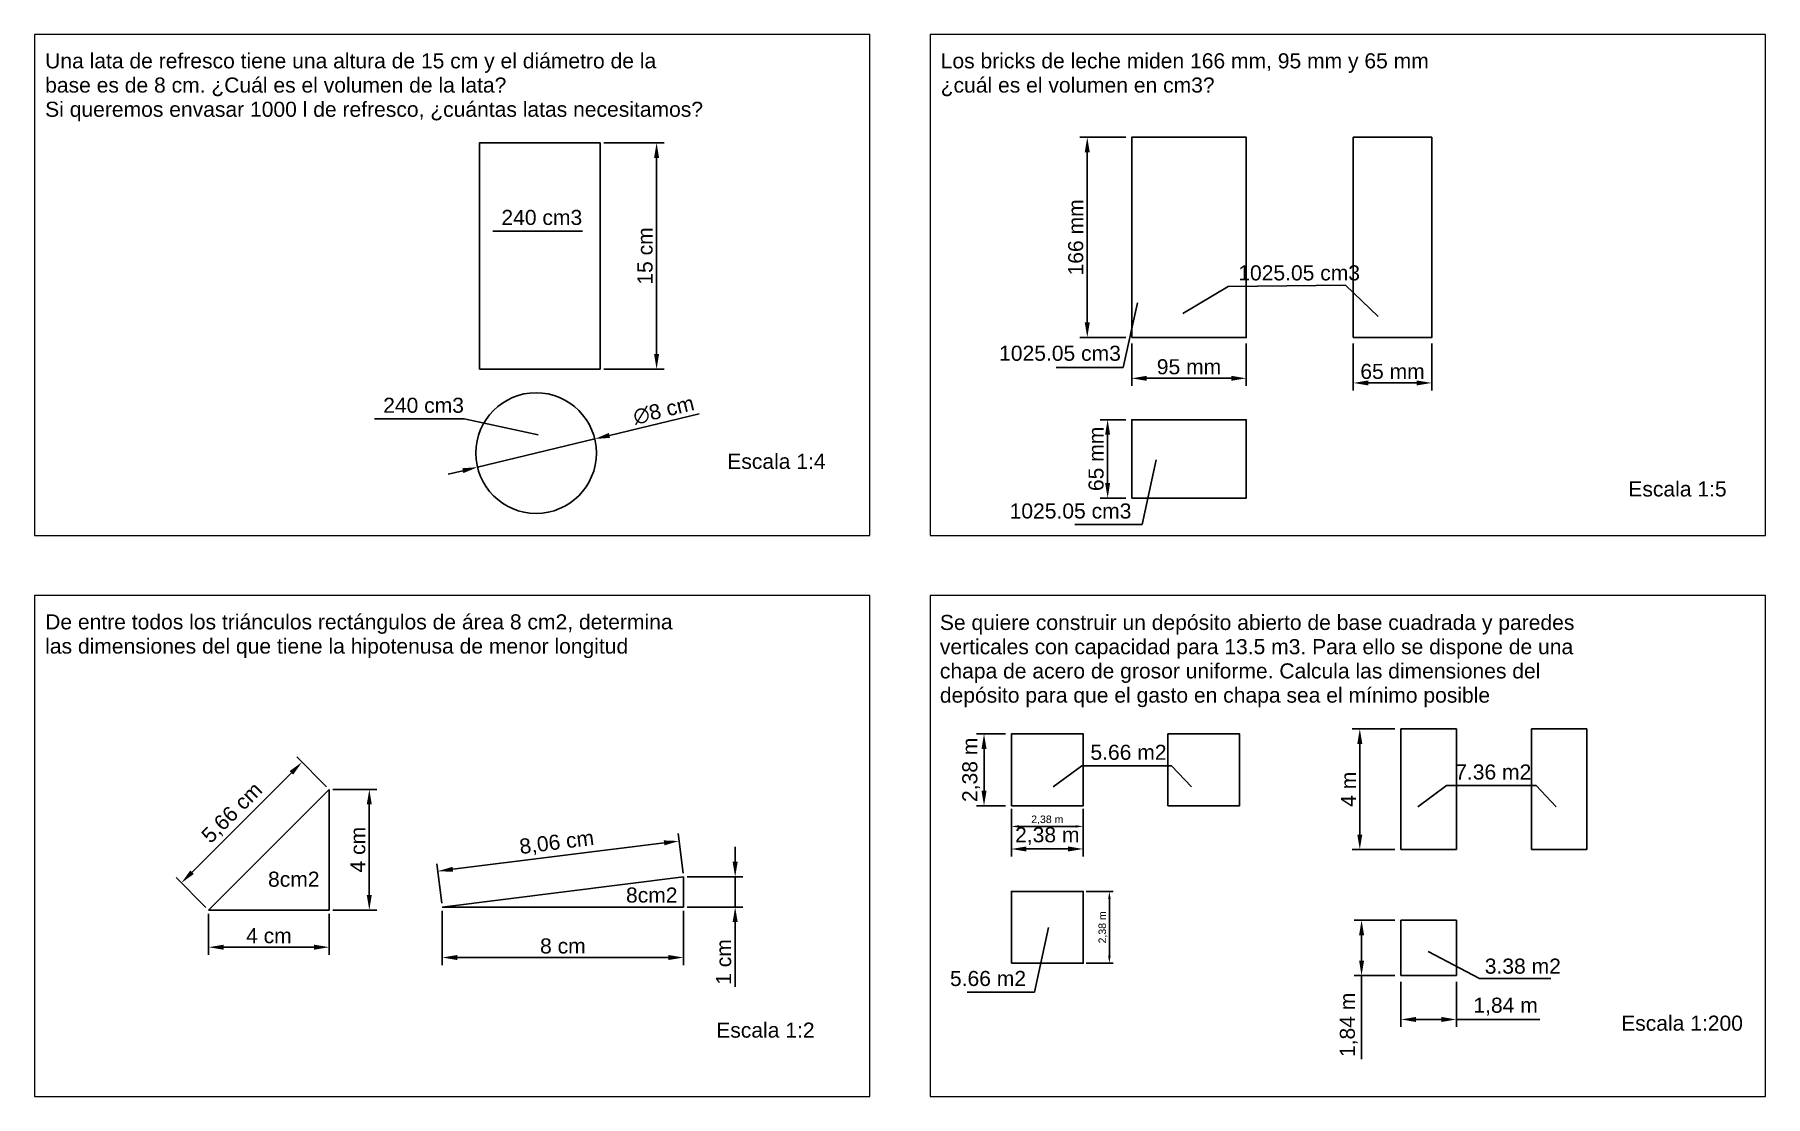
# Paper-space layout 'Presentación1' of a CAD drawing. Header units: millimetres. Extents: x 0 to 287, y 0 to 176.
# The model-space entities are those that its viewports show. They can reach past a viewport. Long polylines and large blocks are cut down to what shows.
import ezdxf

# ---------------------------------------------------------------- set-up
doc = ezdxf.new("R2010")
doc.units = ezdxf.units.MM
doc.layers.add('Cotas', color=253, linetype='Continuous')
doc.styles.add('Anotativo', font='arial.ttf')
doc.styles.get("Standard").update_dxf_attribs({"font": 'arial.ttf'})
doc.dimstyles.new('Ari_m', dxfattribs={"dimtxt": 2.5, "dimasz": 2.5, "dimexe": 1.25, "dimexo": 1, "dimtad": 1, "dimtxsty": 'Standard', "dimcen": 2.5, "dimadec": 0, "dimazin": 0, "dimtfac": 1, "dimtmove": 0, "dimatfit": 3, "dimfxl": 1, "dimarcsym": 0})
doc.dimstyles.new('Ari_m_cm', dxfattribs={"dimtxt": 2.5, "dimasz": 2.5, "dimexe": 1.25, "dimexo": 0.625, "dimtad": 1, "dimlfac": 0.1, "dimtxsty": 'Standard', "dimcen": 2.5, "dimadec": 0, "dimazin": 0, "dimtfac": 1, "dimtmove": 0, "dimatfit": 3, "dimfxl": 1, "dimarcsym": 0})
doc.dimstyles.new('Copia de Ari_m_m', dxfattribs={"dimtxt": 2.5, "dimasz": 2.5, "dimexe": 1.25, "dimexo": 1, "dimtad": 1, "dimlfac": 0.001, "dimtxsty": 'Standard', "dimcen": 2.5, "dimadec": 0, "dimazin": 0, "dimtfac": 1, "dimtmove": 0, "dimatfit": 3, "dimfxl": 1, "dimarcsym": 0})

# ---------------------------------------------------------------- blocks, each defined once
blk = doc.blocks.new('*D14')
at = {"layer": 'Cotas', "color": 0, "lineweight": -2, "transparency": 16777216}
for p, q in [((49.47, 50.89), (56.75, 50.89)), ((55.5, 48.39), (55.5, 33.39)), ((49.47, 30.89), (56.75, 30.89))]:
    blk.add_line(p, q, dxfattribs=at)
at = {"layer": 'Cotas', "color": 0, "transparency": 16777216}
for points in [[(55.08, 48.39), (55.91, 48.39), (55.5, 50.89)], [(55.08, 33.39), (55.91, 33.39), (55.5, 30.89)]]:
    blk.add_solid(points, dxfattribs=at)
at = {"layer": 'Defpoints', "color": 0, "transparency": 16777216}
for p in [(48.85, 50.89), (48.85, 30.89), (55.5, 30.89)]:
    blk.add_point(p, dxfattribs=at)
at = {"layer": 'Cotas', "color": 0, "transparency": 16777216, "insert": (53.6, 40.89), "char_height": 2.5, "attachment_point": 5, "rotation": 90}
blk.add_mtext('4 cm', dxfattribs=at)
blk = doc.blocks.new('*D26')
at = {"layer": 'Cotas', "color": 0, "lineweight": -2, "transparency": 16777216}
for p, q in [((226.57, 19.01), (226.57, 11.5)), ((235.76, 19.01), (235.76, 11.5)), ((229.07, 12.75), (233.26, 12.75)), ((235.76, 12.75), (249.58, 12.75))]:
    blk.add_line(p, q, dxfattribs=at)
at = {"layer": 'Cotas', "color": 0, "transparency": 16777216}
for points in [[(229.07, 13.17), (229.07, 12.33), (226.57, 12.75)], [(233.26, 13.17), (233.26, 12.33), (235.76, 12.75)]]:
    blk.add_solid(points, dxfattribs=at)
at = {"layer": 'Defpoints', "color": 0, "transparency": 16777216}
for p in [(226.57, 20.01), (235.76, 20.01), (235.76, 12.75)]:
    blk.add_point(p, dxfattribs=at)
at = {"layer": 'Cotas', "color": 0, "transparency": 16777216, "insert": (243.92, 14.88), "char_height": 2.5, "attachment_point": 5}
blk.add_mtext('1,84 m', dxfattribs=at)
blk = doc.blocks.new('*D2')
at = {"layer": 'Cotas', "color": 0, "lineweight": -2, "transparency": 16777216}
for p, q in [((5506.69, 3851.17), (5485.48, 3851.17)), ((5491.73, 3838.67), (5491.73, 3798.67)), ((5506.69, 3786.17), (5485.48, 3786.17))]:
    blk.add_line(p, q, dxfattribs=at)
at = {"layer": 'Cotas', "color": 0, "transparency": 16777216}
for points in [[(5489.65, 3838.67), (5493.81, 3838.67), (5491.73, 3851.17)], [(5489.65, 3798.67), (5493.81, 3798.67), (5491.73, 3786.17)]]:
    blk.add_solid(points, dxfattribs=at)
at = {"layer": 'Defpoints', "color": 0, "transparency": 16777216}
for p in [(5511.69, 3851.17), (5491.73, 3786.17), (5511.69, 3786.17)]:
    blk.add_point(p, dxfattribs=at)
at = {"layer": 'Cotas', "color": 0, "transparency": 16777216, "insert": (5482.22, 3818.67), "char_height": 12.5, "attachment_point": 5, "rotation": 90, "style": 'Anotativo'}
blk.add_mtext('65 mm', dxfattribs=at)
blk = doc.blocks.new('*D1')
at = {"layer": 'Cotas', "color": 0, "lineweight": -2, "transparency": 16777216}
for p, q in [((5695.44, 3914.26), (5695.44, 3875.37)), ((5760.44, 3914.26), (5760.44, 3875.37)), ((5707.94, 3881.62), (5747.94, 3881.62))]:
    blk.add_line(p, q, dxfattribs=at)
at = {"layer": 'Cotas', "color": 0, "transparency": 16777216}
for points in [[(5707.94, 3883.7), (5707.94, 3879.53), (5695.44, 3881.62)], [(5747.94, 3883.7), (5747.94, 3879.53), (5760.44, 3881.62)]]:
    blk.add_solid(points, dxfattribs=at)
at = {"layer": 'Defpoints', "color": 0, "transparency": 16777216}
for p in [(5695.44, 3919.26), (5760.44, 3919.26), (5760.44, 3881.62)]:
    blk.add_point(p, dxfattribs=at)
at = {"layer": 'Cotas', "color": 0, "transparency": 16777216, "insert": (5727.94, 3891.12), "char_height": 12.5, "attachment_point": 5, "style": 'Anotativo'}
blk.add_mtext('65 mm', dxfattribs=at)
blk = doc.blocks.new('*D4')
at = {"layer": 'Cotas', "color": 0, "lineweight": -2, "transparency": 16777216}
for p, q in [((12121.45, 8289.3), (12120.81, 8289.3)), ((12120.97, 8288.99), (12120.97, 5909.61)), ((12121.45, 5909.3), (12120.81, 5909.3))]:
    blk.add_line(p, q, dxfattribs=at)
at = {"layer": 'Cotas', "color": 0, "transparency": 16777216}
for points in [[(12120.92, 8288.99), (12121.02, 8288.99), (12120.97, 8289.3)], [(12120.92, 5909.61), (12121.02, 5909.61), (12120.97, 5909.3)]]:
    blk.add_solid(points, dxfattribs=at)
at = {"layer": 'Defpoints', "color": 0, "transparency": 16777216}
for p in [(12121.57, 8289.3), (12120.97, 5909.3), (12121.57, 5909.3)]:
    blk.add_point(p, dxfattribs=at)
at = {"layer": 'Cotas', "color": 0, "transparency": 16777216, "insert": (12120.73, 7099.3), "char_height": 0.312, "attachment_point": 5, "rotation": 90, "style": 'Anotativo'}
blk.add_mtext('2380 mm', dxfattribs=at)
blk = doc.blocks.new('*D3')
at = {"layer": 'Cotas', "color": 0, "lineweight": -2, "transparency": 16777216}
for p, q in [((17309.35, 13511.59), (17308.84, 13511.59)), ((17309, 13511.28), (17309, 11131.9)), ((17309.35, 11131.59), (17308.84, 11131.59))]:
    blk.add_line(p, q, dxfattribs=at)
at = {"layer": 'Cotas', "color": 0, "transparency": 16777216}
for points in [[(17308.95, 13511.28), (17309.05, 13511.28), (17309, 13511.59)], [(17308.95, 11131.9), (17309.05, 11131.9), (17309, 11131.59)]]:
    blk.add_solid(points, dxfattribs=at)
at = {"layer": 'Defpoints', "color": 0, "transparency": 16777216}
for p in [(17309.47, 13511.59), (17309, 11131.59), (17309.47, 11131.59)]:
    blk.add_point(p, dxfattribs=at)
at = {"layer": 'Cotas', "color": 0, "transparency": 16777216, "insert": (17308.76, 12321.59), "char_height": 0.312, "attachment_point": 5, "rotation": 90, "style": 'Anotativo'}
blk.add_mtext('2380 mm', dxfattribs=at)
blk = doc.blocks.new('*D5')
at = {"layer": 'Cotas', "color": 0, "lineweight": -2, "transparency": 16777216}
for p, q in [((5144.27, 4040.66), (5184.25, 4040.66)), ((5179.25, 4030.66), (5179.25, 3900.66)), ((5144.27, 3890.66), (5184.25, 3890.66))]:
    blk.add_line(p, q, dxfattribs=at)
at = {"layer": 'Cotas', "color": 0, "transparency": 16777216}
for points in [[(5177.58, 4030.66), (5180.91, 4030.66), (5179.25, 4040.66)], [(5177.58, 3900.66), (5180.91, 3900.66), (5179.25, 3890.66)]]:
    blk.add_solid(points, dxfattribs=at)
at = {"layer": 'Defpoints', "color": 0, "transparency": 16777216}
for p in [(5141.77, 4040.66), (5141.77, 3890.66), (5179.25, 3890.66)]:
    blk.add_point(p, dxfattribs=at)
at = {"layer": 'Cotas', "color": 0, "transparency": 16777216, "insert": (5171.64, 3965.66), "char_height": 10, "attachment_point": 5, "rotation": 90}
blk.add_mtext('15 cm', dxfattribs=at)
blk = doc.blocks.new('*D6')
at = {"layer": 'Cotas', "color": 0, "lineweight": -2, "transparency": 16777216}
for p, q in [((5207.5, 3861), (5147.94, 3846.67)), ((5060.43, 3825.64), (5138.21, 3844.34)), ((5050.71, 3823.3), (5040.98, 3820.96))]:
    blk.add_line(p, q, dxfattribs=at)
at = {"layer": 'Cotas', "color": 0, "transparency": 16777216}
for points in [[(5147.55, 3848.3), (5148.32, 3845.05), (5138.21, 3844.34)], [(5050.32, 3824.92), (5051.09, 3821.68), (5060.43, 3825.64)]]:
    blk.add_solid(points, dxfattribs=at)
at = {"layer": 'Defpoints', "color": 0, "transparency": 16777216}
for p in [(5138.21, 3844.34), (5060.43, 3825.64)]:
    blk.add_point(p, dxfattribs=at)
at = {"layer": 'Cotas', "color": 0, "transparency": 16777216, "insert": (5183.94, 3863.44), "char_height": 10, "attachment_point": 5, "rotation": 13.51742}
blk.add_mtext('∅8 cm', dxfattribs=at)
blk = doc.blocks.new('*D7')
at = {"layer": 'Cotas', "color": 0, "lineweight": -2, "transparency": 16777216}
for p, q in [((14601.57, 8289.3), (15495.56, 8289.3)), ((15370.56, 8039.3), (15370.56, 6159.3)), ((14601.57, 5909.3), (15495.56, 5909.3))]:
    blk.add_line(p, q, dxfattribs=at)
at = {"layer": 'Cotas', "color": 0, "transparency": 16777216}
for points in [[(15328.9, 8039.3), (15412.23, 8039.3), (15370.56, 8289.3)], [(15328.9, 6159.3), (15412.23, 6159.3), (15370.56, 5909.3)]]:
    blk.add_solid(points, dxfattribs=at)
at = {"layer": 'Defpoints', "color": 0, "transparency": 16777216}
for p in [(14501.57, 8289.3), (14501.57, 5909.3), (15370.56, 5909.3)]:
    blk.add_point(p, dxfattribs=at)
at = {"layer": 'Cotas', "color": 0, "transparency": 16777216, "insert": (15157.82, 7099.3), "char_height": 250, "attachment_point": 5, "rotation": 90}
blk.add_mtext('2,38 m', dxfattribs=at)
blk = doc.blocks.new('*D8')
at = {"layer": 'Cotas', "color": 0, "lineweight": -2, "transparency": 16777216}
for p, q in [((12121.57, 11031.59), (12121.57, 10320.11)), ((14501.57, 11031.59), (14501.57, 10320.11)), ((12371.57, 10445.11), (14251.57, 10445.11))]:
    blk.add_line(p, q, dxfattribs=at)
at = {"layer": 'Cotas', "color": 0, "transparency": 16777216}
for points in [[(12371.57, 10486.78), (12371.57, 10403.45), (12121.57, 10445.11)], [(14251.57, 10486.78), (14251.57, 10403.45), (14501.57, 10445.11)]]:
    blk.add_solid(points, dxfattribs=at)
at = {"layer": 'Defpoints', "color": 0, "transparency": 16777216}
for p in [(12121.57, 11131.59), (14501.57, 11131.59), (14501.57, 10445.11)]:
    blk.add_point(p, dxfattribs=at)
at = {"layer": 'Cotas', "color": 0, "transparency": 16777216, "insert": (13311.57, 10657.85), "char_height": 250, "attachment_point": 5}
blk.add_mtext('2,38 m', dxfattribs=at)
blk = doc.blocks.new('*D9')
at = {"layer": 'Cotas', "color": 0, "lineweight": -2, "transparency": 16777216}
for p, q in [((5506.69, 4085.26), (5468.6, 4085.26)), ((5474.85, 4072.76), (5474.85, 3931.76)), ((5506.69, 3919.26), (5468.6, 3919.26))]:
    blk.add_line(p, q, dxfattribs=at)
at = {"layer": 'Cotas', "color": 0, "transparency": 16777216}
for points in [[(5472.76, 4072.76), (5476.93, 4072.76), (5474.85, 4085.26)], [(5472.76, 3931.76), (5476.93, 3931.76), (5474.85, 3919.26)]]:
    blk.add_solid(points, dxfattribs=at)
at = {"layer": 'Defpoints', "color": 0, "transparency": 16777216}
for p in [(5511.69, 4085.26), (5474.85, 3919.26), (5511.69, 3919.26)]:
    blk.add_point(p, dxfattribs=at)
at = {"layer": 'Cotas', "color": 0, "transparency": 16777216, "insert": (5465.34, 4002.26), "char_height": 12.5, "attachment_point": 5, "rotation": 90}
blk.add_mtext('166 mm', dxfattribs=at)
blk = doc.blocks.new('*D10')
at = {"layer": 'Cotas', "color": 0, "lineweight": -2, "transparency": 16777216}
for p, q in [((5511.69, 3914.26), (5511.69, 3879.21)), ((5606.69, 3914.26), (5606.69, 3879.21)), ((5594.19, 3885.46), (5524.19, 3885.46))]:
    blk.add_line(p, q, dxfattribs=at)
at = {"layer": 'Cotas', "color": 0, "transparency": 16777216}
for points in [[(5524.19, 3887.54), (5524.19, 3883.38), (5511.69, 3885.46)], [(5594.19, 3887.54), (5594.19, 3883.38), (5606.69, 3885.46)]]:
    blk.add_solid(points, dxfattribs=at)
at = {"layer": 'Defpoints', "color": 0, "transparency": 16777216}
for p in [(5511.69, 3919.26), (5606.69, 3919.26), (5511.69, 3885.46)]:
    blk.add_point(p, dxfattribs=at)
at = {"layer": 'Cotas', "color": 0, "transparency": 16777216, "insert": (5559.19, 3894.97), "char_height": 12.5, "attachment_point": 5}
blk.add_mtext('95 mm', dxfattribs=at)
blk = doc.blocks.new('*D16')
at = {"layer": 'Cotas', "color": 0, "lineweight": -2, "transparency": 16777216}
for p, q in [((5095.6, 3590.36), (5085.71, 3600.25)), ((5083.94, 3594.95), (5051.02, 3562.02)), ((5055.6, 3550.36), (5045.71, 3560.25))]:
    blk.add_line(p, q, dxfattribs=at)
at = {"layer": 'Cotas', "color": 0, "transparency": 16777216}
for points in [[(5083.36, 3595.54), (5084.53, 3594.36), (5087.48, 3598.48)], [(5050.43, 3562.61), (5051.6, 3561.43), (5047.48, 3558.48)]]:
    blk.add_solid(points, dxfattribs=at)
at = {"layer": 'Defpoints', "color": 0, "transparency": 16777216}
for p in [(5096.49, 3589.48), (5047.48, 3558.48), (5056.49, 3549.48)]:
    blk.add_point(p, dxfattribs=at)
at = {"layer": 'Cotas', "color": 0, "transparency": 16777216, "insert": (5064.47, 3581.49), "char_height": 5, "attachment_point": 5, "rotation": 45}
blk.add_mtext('5,66 cm', dxfattribs=at)
blk = doc.blocks.new('*D17')
at = {"layer": 'Cotas', "color": 0, "lineweight": -2, "transparency": 16777216}
for p, q in [((5137.47, 3562.97), (5207.55, 3571.73)), ((5213.84, 3561.69), (5212.2, 3574.83)), ((5133.84, 3551.69), (5132.2, 3564.83))]:
    blk.add_line(p, q, dxfattribs=at)
at = {"layer": 'Cotas', "color": 0, "transparency": 16777216}
for points in [[(5207.44, 3572.55), (5207.65, 3570.9), (5212.51, 3572.35)], [(5137.37, 3563.79), (5137.57, 3562.14), (5132.51, 3562.35)]]:
    blk.add_solid(points, dxfattribs=at)
at = {"layer": 'Defpoints', "color": 0, "transparency": 16777216}
for p in [(5212.51, 3572.35), (5213.99, 3560.45), (5133.99, 3550.45)]:
    blk.add_point(p, dxfattribs=at)
at = {"layer": 'Cotas', "color": 0, "transparency": 16777216, "insert": (5171.98, 3571.57), "char_height": 5, "attachment_point": 5, "rotation": 7.12502}
blk.add_mtext('8,06 cm', dxfattribs=at)
blk = doc.blocks.new('*D18')
at = {"layer": 'Cotas', "color": 0, "lineweight": -2, "transparency": 16777216}
for p, q in [((5231.13, 3565.45), (5231.13, 3570.45)), ((5215.24, 3560.45), (5233.63, 3560.45)), ((5231.13, 3560.45), (5231.13, 3550.45)), ((5215.24, 3550.45), (5233.63, 3550.45)), ((5231.13, 3545.45), (5231.13, 3524.03))]:
    blk.add_line(p, q, dxfattribs=at)
at = {"layer": 'Cotas', "color": 0, "transparency": 16777216}
for points in [[(5230.29, 3565.45), (5231.96, 3565.45), (5231.13, 3560.45)], [(5230.29, 3545.45), (5231.96, 3545.45), (5231.13, 3550.45)]]:
    blk.add_solid(points, dxfattribs=at)
at = {"layer": 'Defpoints', "color": 0, "transparency": 16777216}
for p in [(5213.99, 3560.45), (5213.99, 3550.45), (5231.13, 3550.45)]:
    blk.add_point(p, dxfattribs=at)
at = {"layer": 'Cotas', "color": 0, "transparency": 16777216, "insert": (5227.33, 3532.24), "char_height": 5, "attachment_point": 5, "rotation": 90}
blk.add_mtext('1 cm', dxfattribs=at)
blk = doc.blocks.new('*D19')
at = {"layer": 'Cotas', "color": 0, "lineweight": -2, "transparency": 16777216}
for p, q in [((5133.99, 3549.2), (5133.99, 3531.22)), ((5213.99, 3549.2), (5213.99, 3531.22)), ((5138.99, 3533.72), (5208.99, 3533.72))]:
    blk.add_line(p, q, dxfattribs=at)
at = {"layer": 'Cotas', "color": 0, "transparency": 16777216}
for points in [[(5138.99, 3534.56), (5138.99, 3532.89), (5133.99, 3533.72)], [(5208.99, 3534.56), (5208.99, 3532.89), (5213.99, 3533.72)]]:
    blk.add_solid(points, dxfattribs=at)
at = {"layer": 'Defpoints', "color": 0, "transparency": 16777216}
for p in [(5133.99, 3550.45), (5213.99, 3550.45), (5213.99, 3533.72)]:
    blk.add_point(p, dxfattribs=at)
at = {"layer": 'Cotas', "color": 0, "transparency": 16777216, "insert": (5173.99, 3537.53), "char_height": 5, "attachment_point": 5}
blk.add_mtext('8 cm', dxfattribs=at)
blk = doc.blocks.new('*D20')
at = {"layer": 'Cotas', "color": 0, "lineweight": -2, "transparency": 16777216}
for p, q in [((12121.57, 10931.59), (12121.57, 9447.2)), ((14501.57, 10931.59), (14501.57, 9447.2)), ((12621.57, 9697.2), (14001.57, 9697.2))]:
    blk.add_line(p, q, dxfattribs=at)
at = {"layer": 'Cotas', "color": 0, "transparency": 16777216}
for points in [[(12621.57, 9780.53), (12621.57, 9613.87), (12121.57, 9697.2)], [(14001.57, 9780.53), (14001.57, 9613.87), (14501.57, 9697.2)]]:
    blk.add_solid(points, dxfattribs=at)
at = {"layer": 'Defpoints', "color": 0, "transparency": 16777216}
for p in [(12121.57, 11131.59), (14501.57, 11131.59), (14501.57, 9697.2)]:
    blk.add_point(p, dxfattribs=at)
at = {"layer": 'Cotas', "color": 0, "transparency": 16777216, "insert": (13311.57, 10122.68), "char_height": 500, "attachment_point": 5}
blk.add_mtext('2,38 m', dxfattribs=at)
blk = doc.blocks.new('*D21')
at = {"layer": 'Cotas', "color": 0, "lineweight": -2, "transparency": 16777216}
for p, q in [((11921.57, 13511.59), (10963.31, 13511.59)), ((11213.31, 13011.59), (11213.31, 11631.59)), ((11921.57, 11131.59), (10963.31, 11131.59))]:
    blk.add_line(p, q, dxfattribs=at)
at = {"layer": 'Cotas', "color": 0, "transparency": 16777216}
for points in [[(11129.98, 13011.59), (11296.64, 13011.59), (11213.31, 13511.59)], [(11129.98, 11631.59), (11296.64, 11631.59), (11213.31, 11131.59)]]:
    blk.add_solid(points, dxfattribs=at)
at = {"layer": 'Defpoints', "color": 0, "transparency": 16777216}
for p in [(12121.57, 13511.59), (11213.31, 11131.59), (12121.57, 11131.59)]:
    blk.add_point(p, dxfattribs=at)
at = {"layer": 'Cotas', "color": 0, "transparency": 16777216, "insert": (10787.83, 12321.59), "char_height": 500, "attachment_point": 5, "rotation": 90}
blk.add_mtext('2,38 m', dxfattribs=at)
blk = doc.blocks.new('*D23')
at = {"layer": 'Cotas', "color": 0, "lineweight": -2, "transparency": 16777216}
for p, q in [((24840.67, 13676.73), (23425.35, 13676.73)), ((23675.35, 13176.73), (23675.35, 10176.73)), ((24840.67, 9676.73), (23425.35, 9676.73))]:
    blk.add_line(p, q, dxfattribs=at)
at = {"layer": 'Cotas', "color": 0, "transparency": 16777216}
for points in [[(23592.01, 13176.73), (23758.68, 13176.73), (23675.35, 13676.73)], [(23592.01, 10176.73), (23758.68, 10176.73), (23675.35, 9676.73)]]:
    blk.add_solid(points, dxfattribs=at)
at = {"layer": 'Defpoints', "color": 0, "transparency": 16777216}
for p in [(25040.67, 13676.73), (23675.35, 9676.73), (25040.67, 9676.73)]:
    blk.add_point(p, dxfattribs=at)
at = {"layer": 'Cotas', "color": 0, "transparency": 16777216, "insert": (23300.18, 11676.73), "char_height": 500, "attachment_point": 5, "rotation": 90}
blk.add_mtext('4 m', dxfattribs=at)
blk = doc.blocks.new('*D24')
at = {"layer": 'Cotas', "color": 0, "lineweight": -2, "transparency": 16777216}
for p, q in [((24840.67, 7335.02), (23484.41, 7335.02)), ((23734.41, 6835.02), (23734.41, 5998.02)), ((24840.67, 5498.02), (23484.41, 5498.02)), ((23734.41, 5498.02), (23734.41, 2733.7))]:
    blk.add_line(p, q, dxfattribs=at)
at = {"layer": 'Cotas', "color": 0, "transparency": 16777216}
for points in [[(23651.08, 6835.02), (23817.74, 6835.02), (23734.41, 7335.02)], [(23651.08, 5998.02), (23817.74, 5998.02), (23734.41, 5498.02)]]:
    blk.add_solid(points, dxfattribs=at)
at = {"layer": 'Defpoints', "color": 0, "transparency": 16777216}
for p in [(25040.67, 7335.02), (23734.41, 5498.02), (25040.67, 5498.02)]:
    blk.add_point(p, dxfattribs=at)
at = {"layer": 'Cotas', "color": 0, "transparency": 16777216, "insert": (23308.93, 3865.86), "char_height": 500, "attachment_point": 5, "rotation": 90}
blk.add_mtext('1,84 m', dxfattribs=at)
blk = doc.blocks.new('*D25')
at = {"layer": 'Cotas', "color": 0, "lineweight": -2, "transparency": 16777216}
for p, q in [((5056.49, 3548.23), (5056.49, 3534.64)), ((5096.49, 3548.23), (5096.49, 3534.64)), ((5061.49, 3537.14), (5091.49, 3537.14))]:
    blk.add_line(p, q, dxfattribs=at)
at = {"layer": 'Cotas', "color": 0, "transparency": 16777216}
for points in [[(5061.49, 3537.97), (5061.49, 3536.31), (5056.49, 3537.14)], [(5091.49, 3537.97), (5091.49, 3536.31), (5096.49, 3537.14)]]:
    blk.add_solid(points, dxfattribs=at)
at = {"layer": 'Defpoints', "color": 0, "transparency": 16777216}
for p in [(5056.49, 3549.48), (5096.49, 3549.48), (5096.49, 3537.14)]:
    blk.add_point(p, dxfattribs=at)
at = {"layer": 'Cotas', "color": 0, "transparency": 16777216, "insert": (5076.49, 3540.93), "char_height": 5, "attachment_point": 5}
blk.add_mtext('4 cm', dxfattribs=at)

msp = doc.modelspace()

# ---------------------------------------------------------------- linework, layer by layer
for p, q in [((25040.673, 9676.734), (25040.673, 13676.734)), ((25040.673, 13676.734), (26877.673, 13676.734)), ((26877.673, 13676.734), (26877.673, 9676.734)), ((29369.871, 9676.734), (29369.871, 13676.734)), ((29369.871, 13676.734), (31206.871, 13676.734)), ((31206.871, 13676.734), (31206.871, 9676.734)), ((26877.673, 9676.734), (25040.673, 9676.734)), ((31206.871, 9676.734), (29369.871, 9676.734)), ((25040.673, 7335.024), (26877.673, 7335.024)), ((25040.673, 7335.024), (25040.673, 5498.024)), ((26877.673, 5498.024), (26877.673, 7335.024)), ((26877.673, 5498.024), (25040.673, 5498.024)), ((5096.488, 3589.475), (5056.488, 3549.475)), ((5096.488, 3549.475), (5096.488, 3589.475)), ((5213.994, 3560.454), (5133.994, 3550.454)), ((5213.994, 3550.454), (5213.994, 3560.454)), ((5056.488, 3549.475), (5096.488, 3549.475)), ((5133.994, 3550.454), (5213.994, 3550.454))]:
    msp.add_line(p, q)
for points in [[(12121.572, 11131.589), (14501.572, 11131.589), (14501.572, 13511.589), (12121.572, 13511.589)], [(17309.473, 11131.589), (19689.473, 11131.589), (19689.473, 13511.589), (17309.473, 13511.589)], [(12121.572, 5909.299), (14501.572, 5909.299), (14501.572, 8289.299), (12121.572, 8289.299)], [(5511.688, 3919.26), (5606.688, 3919.26), (5606.688, 4085.26), (5511.688, 4085.26)], [(5695.435, 3919.26), (5760.435, 3919.26), (5760.435, 4085.26), (5695.435, 4085.26)], [(5061.769, 3890.657), (5141.769, 3890.657), (5141.769, 4040.657), (5061.769, 4040.657)], [(5511.688, 3786.174), (5606.688, 3786.174), (5606.688, 3851.174), (5511.688, 3851.174)]]:
    msp.add_lwpolyline(points, close=True)
msp.add_circle((5099.32, 3834.988), 40)

# ---------------------------------------------------------------- dimensions: what is measured, and where the dimension line sits
at = {"layer": 'Cotas'}
for base, p1, p2, dimstyle, override, picture, middle in [((23675.348, 9676.734), (25040.673, 13676.734), (25040.673, 9676.734), 'Copia de Ari_m_m', {"dimpost": ' m'}, '*D23', (23300.178, 11676.734)), ((11213.311, 11131.589), (12121.572, 13511.589), (12121.572, 11131.589), 'Copia de Ari_m_m', {"dimpost": ' m'}, '*D21', (10787.834, 12321.589)), ((17308.998, 11131.589), (17309.473, 13511.589), (17309.473, 11131.589), 'Ari_m', {"dimpost": ' mm', "dimtxsty": 'Anotativo'}, '*D3', (17308.76, 12321.589)), ((12120.968, 5909.299), (12121.572, 8289.299), (12121.572, 5909.299), 'Ari_m', {"dimpost": ' mm', "dimtxsty": 'Anotativo'}, '*D4', (12120.73, 7099.299)), ((15370.562, 5909.299), (14501.572, 8289.299), (14501.572, 5909.299), 'Copia de Ari_m_m', {"dimpost": ' m'}, '*D7', (15157.824, 7099.299)), ((23734.41, 5498.024), (25040.673, 7335.024), (25040.673, 5498.024), 'Copia de Ari_m_m', {"dimpost": ' m'}, '*D24', (23308.933, 3865.862)), ((5474.848, 3919.26), (5511.688, 4085.26), (5511.688, 3919.26), 'Ari_m', {"dimpost": ' mm'}, '*D9', (5465.341, 4002.26)), ((5179.246, 3890.657), (5141.769, 4040.657), (5141.769, 3890.657), 'Ari_m_cm', {"dimpost": ' cm'}, '*D5', (5171.64, 3965.657)), ((5491.732, 3786.174), (5511.688, 3851.174), (5511.688, 3786.174), 'Ari_m', {"dimpost": ' mm', "dimtxsty": 'Anotativo'}, '*D2', (5482.224, 3818.674)), ((5231.128, 3550.454), (5213.994, 3560.454), (5213.994, 3550.454), 'Ari_m_cm', {"dimpost": ' cm'}, '*D18', (5227.326, 3532.241))]:
    dim = msp.add_linear_dim(base=base, p1=p1, p2=p2, angle=90, dimstyle=dimstyle, override=override, dxfattribs=at)
    dim.commit()
    dim.dimension.update_dxf_attribs({"geometry": picture, "text_midpoint": middle})
for base, p1, p2, dimstyle, override, picture, middle in [((14501.572, 10445.113), (12121.572, 11131.589), (14501.572, 11131.589), 'Copia de Ari_m_m', {"dimpost": ' m'}, '*D8', (13311.572, 10657.852)), ((14501.572, 9697.201), (12121.572, 11131.589), (14501.572, 11131.589), 'Copia de Ari_m_m', {"dimpost": ' m'}, '*D20', (13311.572, 10122.678)), ((5511.688, 3885.459), (5606.688, 3919.26), (5511.688, 3919.26), 'Ari_m', {"dimpost": ' mm'}, '*D10', (5559.188, 3894.966)), ((5760.435, 3881.617), (5695.435, 3919.26), (5760.435, 3919.26), 'Ari_m', {"dimpost": ' mm', "dimtxsty": 'Anotativo'}, '*D1', (5727.935, 3891.124)), ((5096.488, 3537.141), (5056.488, 3549.475), (5096.488, 3549.475), 'Ari_m_cm', {"dimpost": ' cm'}, '*D25', (5076.488, 3540.932)), ((5213.994, 3533.723), (5133.994, 3550.454), (5213.994, 3550.454), 'Ari_m_cm', {"dimpost": ' cm'}, '*D19', (5173.994, 3537.526))]:
    dim = msp.add_linear_dim(base=base, p1=p1, p2=p2, dimstyle=dimstyle, override=override, dxfattribs=at)
    dim.commit()
    dim.dimension.update_dxf_attribs({"geometry": picture, "text_midpoint": middle})
dim = msp.add_diameter_dim_2p(p1=(5060.428, 3825.638), p2=(5138.212, 3844.338), dimstyle='Ari_m_cm', override={"dimpost": ' cm'}, dxfattribs=at)
dim.commit()
dim.dimension.update_dxf_attribs({"geometry": '*D6', "text_midpoint": (5185.786, 3855.774), "dimtype": 163})
for p1, p2, distance, picture, middle in [((5096.488, 3589.475), (5056.488, 3549.475), -12.739, '*D16', (5064.472, 3581.492)), ((5133.994, 3550.454), (5213.994, 3560.454), 11.984, '*D17', (5171.979, 3571.568))]:
    dim = msp.add_aligned_dim(p1=p1, p2=p2, distance=distance, dimstyle='Ari_m_cm', override={"dimpost": ' cm'}, dxfattribs=at)
    dim.commit()
    dim.dimension.update_dxf_attribs({"geometry": picture, "text_midpoint": middle})

psp = doc.layouts.new('Presentación1')

# ---------------------------------------------------------------- linework, layer by layer
at = {"layer": 'Cotas'}
for p, q in [((75.99, 143.44), (90.852, 143.44)), ((197.897, 134.266), (190.415, 129.769)), ((217.35, 134.449), (197.897, 134.266)), ((222.799, 129.302), (217.35, 134.449)), ((182.886, 131.566), (180.519, 120.832)), ((180.519, 120.832), (169.398, 120.832)), ((56.383, 112.298), (71.245, 112.298)), ((71.245, 112.298), (83.51, 109.667)), ((185.995, 105.511), (183.629, 94.777)), ((183.629, 94.777), (172.508, 94.777)), ((173.659, 54.777), (168.901, 51.288)), ((173.659, 54.777), (188.521, 54.777)), ((188.521, 54.777), (191.816, 51.288)), ((234.146, 51.511), (229.388, 48.022)), ((234.146, 51.511), (249.008, 51.511)), ((249.008, 51.511), (252.303, 48.022)), ((168.147, 28.017), (165.781, 17.283)), ((231.094, 24.012), (239.598, 19.527)), ((165.781, 17.283), (154.659, 17.283)), ((239.598, 19.527), (251.409, 19.527))]:
    psp.add_line(p, q, dxfattribs=at)

# ---------------------------------------------------------------- texts
for s, p in [('Una lata de refresco tiene una altura de 15 cm y el diámetro de la ', (1.748, 170.41)), ('Los bricks de leche miden 166 mm, 95 mm y 65 mm ', (150.248, 170.41)), ('base es de 8 cm. ¿Cuál es el volumen de la lata?', (1.748, 166.394)), ('¿cuál es el volumen en cm3?', (150.248, 166.394)), ('Si queremos envasar 1000 l de refresco, ¿cuántas latas necesitamos?', (1.748, 162.378)), ('Escala 1:4', (114.857, 104.015)), ('Escala 1:5', (264.27, 99.44)), ('De entre todos los triánculos rectángulos de área 8 cm2, determina ', (1.748, 77.41)), ('Se quiere construir un depósito abierto de base cuadrada y paredes ', (150.111, 77.311)), ('las dimensiones del que tiene la hipotenusa de menor longitud', (1.748, 73.394)), ('verticales con capacidad para 13.5 m3. Para ello se dispone de una ', (150.111, 73.295)), ('chapa de acero de grosor uniforme. Calcula las dimensiones del ', (150.111, 69.279)), ('depósito para que el gasto en chapa sea el mínimo posible', (150.111, 65.263)), ('Escala 1:2', (113.03, 9.731)), ('Escala 1:200', (263.085, 10.886))]:
    psp.add_text(s, height=2.5).set_placement(p)
for s, p in [('240 cm3', (77.407, 144.451)), ('1025.05 cm3', (199.593, 135.259)), ('1025.05 cm3', (159.933, 121.933)), ('240 cm3', (57.8, 113.309)), ('1025.05 cm3', (161.679, 95.788)), ('5.66 m2', (175.076, 55.788)), ('7.36 m2', (235.563, 52.522)), ('8cm2', (38.708, 34.752)), ('8cm2', (98.065, 32.123)), ('5.66 m2', (151.784, 18.295)), ('3.38 m2', (240.469, 20.339))]:
    psp.add_text(s, height=2.5, dxfattribs=at).set_placement(p)

# ---------------------------------------------------------------- dimensions: what is measured, and where the dimension line sits
dim = psp.add_linear_dim(base=(55.498, 30.892), p1=(48.848, 50.892), p2=(48.848, 30.892), angle=90, dimstyle='Ari_m_cm', override={"dimlfac": -0.2, "dimpost": ' cm'}, dxfattribs=at)
dim.commit()
dim.dimension.update_dxf_attribs({"geometry": '*D14', "text_midpoint": (53.603, 40.892)})
dim = psp.add_linear_dim(base=(235.757, 12.75), p1=(226.572, 20.011), p2=(235.757, 20.011), dimstyle='Copia de Ari_m_m', override={"dimlfac": -0.2, "dimpost": ' m'}, dxfattribs=at)
dim.commit()
dim.dimension.update_dxf_attribs({"geometry": '*D26', "text_midpoint": (243.918, 14.877)})

# ---------------------------------------------------------------- viewports
at = {"layer": '0'}
for center, view_center_point, view_height, status in [((69.25, 134.5), (5043.703, 3946.443), 332, 4), ((69.25, 41.5), (5137.292, 3570.691), 166, 5), ((217.75, 41.5), (23276.334, 9795.909), 16600.00001, 3)]:
    psp.add_viewport(center=center, size=(138.5, 83), view_center_point=view_center_point, view_height=view_height, status=status, dxfattribs=at)
psp.add_viewport(center=(217.75, 134.5), size=(138.5, 83), view_center_point=(5690.837, 3962.816), view_height=415, dxfattribs=at)

doc.saveas('drawing.dxf')
